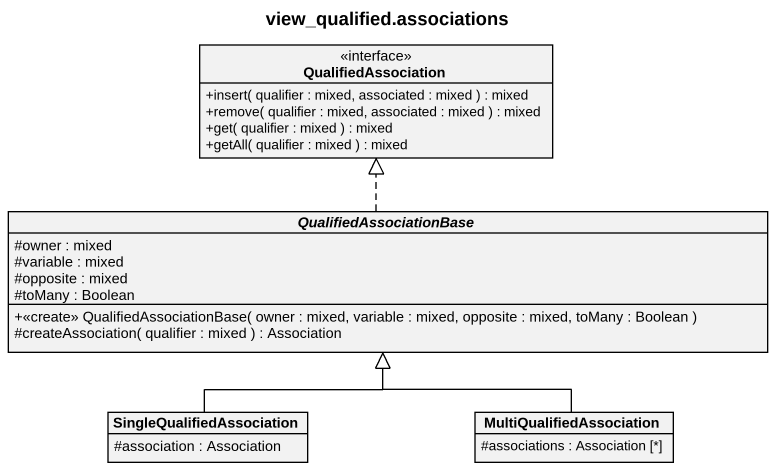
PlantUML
@startuml
title view_qualified.associations
hide circle
hide empty members
skinparam classAttributeIconSize 0
interface QualifiedAssociation {
  +insert( qualifier : mixed, associated : mixed ) : mixed
  +remove( qualifier : mixed, associated : mixed ) : mixed
  +get( qualifier : mixed ) : mixed
  +getAll( qualifier : mixed ) : mixed
}
abstract class QualifiedAssociationBase {
  #owner : mixed
  #variable : mixed
  #opposite : mixed
  #toMany : Boolean
  +<<create>> QualifiedAssociationBase( owner : mixed, variable : mixed, opposite : mixed, toMany : Boolean )
  #createAssociation( qualifier : mixed ) : Association
}
class SingleQualifiedAssociation {
  #association : Association
}
class MultiQualifiedAssociation {
  #associations : Association [*]
}
QualifiedAssociationBase .up.|> QualifiedAssociation
SingleQualifiedAssociation -up-|> QualifiedAssociationBase
MultiQualifiedAssociation -up-|> QualifiedAssociationBase
@enduml
